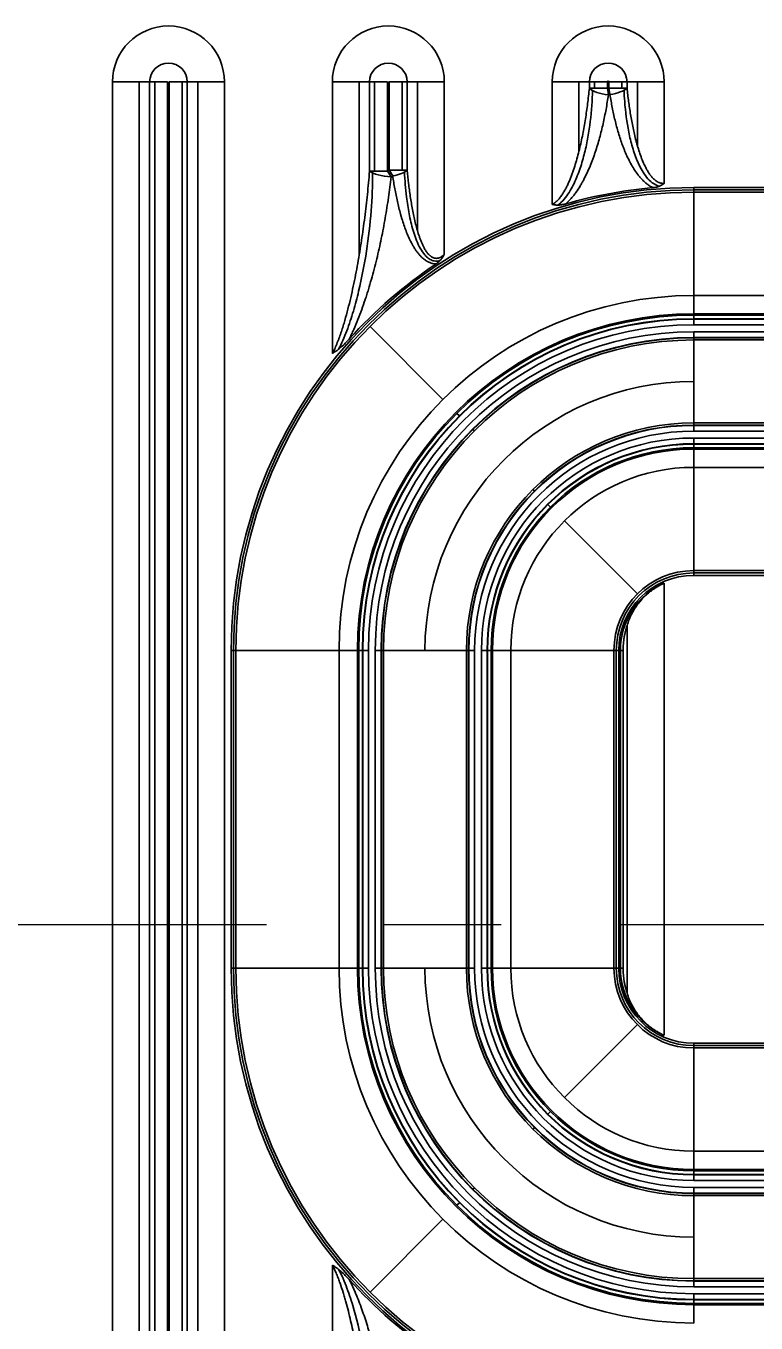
# Model space of a CAD drawing. Header units: millimetres. Extents: x 126 to 861, y 86 to 521.
# Drawn here: x 231.6 to 291.7, y 298 to 404.6 of the extents above; entities that cross this region are included whole.
import ezdxf

# ---------------------------------------------------------------- set-up
doc = ezdxf.new("R2010")
doc.units = ezdxf.units.MM
doc.linetypes.add('CENTER', pattern=[50.8, 31.75, -6.35, 6.35, -6.35])
doc.layers.add('10', color=7, linetype='Continuous', true_color=0xffffff)

msp = doc.modelspace()

# ---------------------------------------------------------------- linework, layer by layer
at = {"layer": '10', "color": 7, "linetype": 'Continuous', "lineweight": 35}
for p, q in [((238.731, 400.033), (238.731, 256.318)), ((238.731, 400.033), (241.788, 400.033)), ((240.934, 400.033), (240.934, 256.318)), ((243.27, 400.033), (241.788, 400.033)), ((241.788, 256.318), (241.788, 400.033)), ((242.202, 256.318), (242.202, 400.033)), ((243.27, 256.318), (243.27, 400.033)), ((243.404, 400.033), (243.404, 256.318)), ((243.404, 400.033), (244.886, 400.033)), ((244.472, 400.033), (244.472, 256.318)), ((247.943, 400.033), (244.886, 400.033)), ((244.886, 400.033), (244.886, 256.318)), ((245.741, 256.318), (245.741, 400.033)), ((247.943, 400.033), (247.943, 256.318)), ((256.821, 377.719), (256.821, 400.033)), ((256.821, 400.033), (259.878, 400.033)), ((259.024, 400.033), (259.024, 385.774)), ((259.878, 400.033), (259.878, 392.691)), ((261.36, 400.033), (259.878, 400.033)), ((260.292, 392.691), (260.292, 400.033)), ((261.36, 400.033), (261.36, 392.691)), ((261.494, 392.776), (261.494, 400.033)), ((261.494, 400.033), (262.976, 400.033)), ((262.562, 400.033), (262.562, 392.776)), ((266.033, 400.033), (262.976, 400.033)), ((262.976, 400.033), (262.976, 392.776)), ((263.831, 387.778), (263.831, 400.033)), ((266.033, 400.033), (266.033, 385.845)), ((274.911, 389.97), (274.911, 400.033)), ((274.911, 400.033), (277.968, 400.033)), ((277.114, 400.033), (277.114, 394.345)), ((277.968, 400.033), (277.968, 399.515)), ((279.45, 400.033), (277.968, 400.033)), ((278.382, 399.515), (278.382, 400.033)), ((279.45, 400.033), (279.45, 399.515)), ((279.584, 399.535), (279.584, 400.033)), ((279.584, 400.033), (281.066, 400.033)), ((280.652, 400.033), (280.652, 399.535)), ((281.066, 400.033), (281.066, 399.535)), ((284.123, 400.033), (281.066, 400.033)), ((281.921, 394.8), (281.921, 400.033)), ((284.123, 400.033), (284.123, 391.697)), ((277.968, 399.515), (279.45, 399.515)), ((279.45, 399.515), (279.534, 398.971)), ((279.584, 399.535), (279.666, 398.991)), ((279.584, 399.535), (281.066, 399.535)), ((259.878, 392.691), (261.36, 392.691)), ((261.36, 392.691), (261.657, 392.227)), ((261.494, 392.776), (261.789, 392.311)), ((261.494, 392.776), (262.976, 392.776)), ((315.697, 391.351), (286.552, 391.351)), ((286.552, 390.963), (286.552, 391.351)), ((286.552, 391.155), (315.697, 391.155)), ((286.552, 382.475), (286.552, 390.963)), ((286.552, 390.963), (315.697, 390.963)), ((315.697, 382.475), (286.552, 382.475)), ((286.552, 380.858), (286.552, 382.475)), ((315.789, 380.965), (286.552, 380.967)), ((286.552, 380.562), (286.552, 380.858)), ((286.552, 380.858), (315.698, 380.858)), ((265.923, 373.93), (259.921, 379.932)), ((315.697, 380.562), (286.552, 380.562)), ((286.552, 380.06), (286.552, 380.562)), ((315.697, 380.529), (286.552, 380.529)), ((286.552, 380.06), (315.697, 380.06)), ((315.697, 379.498), (286.552, 379.498)), ((286.552, 378.997), (286.552, 379.498)), ((286.552, 379.021), (315.697, 379.021)), ((286.552, 378.822), (286.552, 378.997)), ((286.552, 378.997), (315.697, 378.997)), ((315.697, 378.822), (286.552, 378.822)), ((286.552, 371.998), (286.552, 378.822)), ((267.275, 372.577), (267.066, 372.786)), ((268.382, 371.47), (268.505, 371.347)), ((286.552, 371.998), (315.697, 371.998)), ((286.552, 371.824), (286.552, 371.998)), ((315.697, 371.824), (286.552, 371.824)), ((286.552, 371.322), (286.552, 371.824)), ((315.697, 371.799), (286.552, 371.799)), ((286.552, 371.322), (315.697, 371.322)), ((315.697, 370.76), (286.552, 370.76)), ((286.552, 370.259), (286.552, 370.76)), ((286.552, 370.291), (315.697, 370.291)), ((286.552, 369.963), (286.552, 370.259)), ((286.552, 370.259), (315.697, 370.259)), ((286.552, 368.345), (286.552, 369.963)), ((315.698, 369.963), (286.552, 369.963)), ((286.552, 369.854), (315.789, 369.855)), ((286.552, 368.345), (315.697, 368.345)), ((286.552, 359.857), (286.552, 368.345)), ((273.331, 366.521), (273.454, 366.398)), ((274.561, 365.292), (274.77, 365.082)), ((275.914, 363.939), (281.916, 357.937)), ((315.697, 359.857), (286.552, 359.857)), ((286.552, 359.469), (286.552, 359.857)), ((315.697, 359.665), (286.552, 359.665)), ((286.552, 359.469), (315.697, 359.469)), ((284.123, 321.651), (284.123, 358.819)), ((281.066, 355.339), (281.066, 325.132)), ((248.502, 353.3), (248.889, 353.3)), ((248.502, 353.3), (248.502, 327.17)), ((248.697, 327.17), (248.697, 353.3)), ((248.889, 353.3), (257.377, 353.3)), ((248.889, 327.17), (248.889, 353.3)), ((257.377, 353.3), (257.377, 327.17)), ((257.377, 353.3), (258.995, 353.3)), ((258.887, 327.17), (258.887, 353.3)), ((258.995, 353.3), (259.291, 353.3)), ((258.995, 327.17), (258.995, 353.3)), ((259.291, 353.3), (259.291, 327.17)), ((259.291, 353.3), (259.792, 353.3)), ((259.323, 353.3), (259.323, 327.17)), ((259.792, 327.17), (259.792, 353.3)), ((260.354, 353.3), (260.354, 327.17)), ((260.354, 353.3), (260.856, 353.3)), ((260.831, 327.17), (260.831, 353.3)), ((260.856, 353.3), (261.03, 353.3)), ((260.856, 327.17), (260.856, 353.3)), ((261.03, 353.3), (267.855, 353.3)), ((261.03, 353.3), (261.03, 327.17)), ((267.855, 327.17), (267.855, 353.3)), ((267.855, 353.3), (268.029, 353.3)), ((268.029, 353.3), (268.029, 327.17)), ((268.029, 353.3), (268.53, 353.3)), ((268.054, 353.3), (268.054, 327.17)), ((268.53, 327.17), (268.53, 353.3)), ((269.092, 353.3), (269.594, 353.3)), ((269.092, 353.3), (269.092, 327.17)), ((269.561, 327.17), (269.561, 353.3)), ((269.594, 353.3), (269.89, 353.3)), ((269.594, 327.17), (269.594, 353.3)), ((269.89, 353.3), (271.507, 353.3)), ((269.89, 353.3), (269.89, 327.17)), ((269.997, 353.3), (269.997, 327.17)), ((271.507, 327.17), (271.507, 353.3)), ((271.507, 353.3), (279.995, 353.3)), ((279.995, 353.3), (280.383, 353.3)), ((279.995, 353.3), (279.995, 327.17)), ((280.187, 353.3), (280.187, 327.17)), ((280.383, 327.17), (280.383, 353.3)), ((280.522, 353.3), (280.743, 353.3)), ((280.522, 327.17), (280.522, 353.3)), ((280.743, 353.3), (280.743, 327.17)), ((248.889, 327.17), (248.502, 327.17)), ((257.377, 327.17), (248.889, 327.17)), ((258.995, 327.17), (257.377, 327.17)), ((259.291, 327.17), (258.995, 327.17)), ((259.792, 327.17), (259.291, 327.17)), ((260.856, 327.17), (260.354, 327.17)), ((261.03, 327.17), (260.856, 327.17)), ((267.855, 327.17), (261.03, 327.17)), ((268.029, 327.17), (267.855, 327.17)), ((268.53, 327.17), (268.029, 327.17)), ((269.594, 327.17), (269.092, 327.17)), ((269.89, 327.17), (269.594, 327.17)), ((271.507, 327.17), (269.89, 327.17)), ((279.995, 327.17), (271.507, 327.17)), ((280.383, 327.17), (279.995, 327.17)), ((280.743, 327.17), (280.522, 327.17)), ((275.914, 316.532), (281.916, 322.533)), ((286.552, 320.613), (286.552, 321.001)), ((435.292, 321.001), (286.552, 321.001)), ((286.552, 320.805), (435.292, 320.805)), ((286.552, 320.613), (435.292, 320.613)), ((286.552, 312.125), (286.552, 320.613)), ((274.561, 315.179), (274.77, 315.388)), ((273.454, 314.072), (273.331, 313.949)), ((435.292, 312.125), (286.552, 312.125)), ((286.552, 310.508), (286.552, 312.125)), ((286.552, 310.615), (435.292, 310.615)), ((286.552, 310.212), (286.552, 310.508)), ((286.552, 310.508), (435.292, 310.508)), ((435.292, 310.212), (286.552, 310.212)), ((286.552, 309.71), (286.552, 310.212)), ((435.292, 310.179), (286.552, 310.179)), ((286.552, 309.71), (435.292, 309.71)), ((268.382, 309), (268.505, 309.123)), ((286.552, 308.647), (286.552, 309.148)), ((435.292, 309.148), (286.552, 309.148)), ((286.552, 308.671), (435.292, 308.671)), ((286.552, 308.472), (286.552, 308.647)), ((286.552, 308.647), (435.292, 308.647)), ((435.292, 308.472), (286.552, 308.472)), ((286.552, 301.648), (286.552, 308.472)), ((267.275, 307.893), (267.066, 307.684)), ((265.923, 306.54), (259.921, 300.539)), ((256.821, 256.318), (256.821, 302.752)), ((286.552, 301.648), (435.292, 301.648)), ((286.552, 301.474), (286.552, 301.648)), ((435.292, 301.474), (286.552, 301.474)), ((286.552, 300.972), (286.552, 301.474)), ((435.292, 301.449), (286.552, 301.449)), ((286.552, 300.972), (435.292, 300.972)), ((435.292, 300.41), (286.552, 300.41)), ((286.552, 299.909), (286.552, 300.41)), ((286.552, 299.941), (435.292, 299.941)), ((286.552, 299.909), (435.292, 299.909)), ((286.552, 299.613), (286.552, 299.909)), ((435.292, 299.613), (286.552, 299.613)), ((286.552, 297.995), (286.552, 299.613)), ((435.292, 299.505), (286.552, 299.505))]:
    msp.add_line(p, q, dxfattribs=at)
at = {"layer": '10', "color": 1, "linetype": 'CENTER', "ltscale": 1.52}
msp.add_line((125.922, 330.775), (595.922, 330.775), dxfattribs=at)
at = {"layer": '10', "color": 7, "linetype": 'Continuous', "lineweight": 35}
for centre, radius, start, end in [((243.337, 400.033), 4.606, 0, 180), ((261.427, 400.033), 4.606, 0, 180), ((279.517, 400.033), 4.606, 0, 180), ((243.337, 400.033), 1.549, 0, 180), ((261.427, 400.033), 1.549, 0, 180), ((279.517, 400.033), 1.549, 0, 180), ((243.337, 400.033), 0.0669, 180, 360), ((261.427, 400.033), 0.0669, 180, 360), ((279.517, 400.033), 0.0669, 0, 180), ((286.552, 353.3), 46.757, 98.57051, 98.73647), ((286.552, 353.3), 46.474, 98.57051, 98.73647), ((286.552, 353.3), 46.207, 98.57051, 98.73647), ((286.552, 353.3), 46.757, 122.40625, 122.60079), ((286.552, 353.3), 46.474, 122.40625, 122.60079), ((286.552, 353.3), 46.207, 122.40625, 122.60079), ((286.552, 353.3), 38.051, 90, 180), ((286.552, 353.3), 37.855, 90, 180), ((286.552, 353.3), 37.663, 90, 180), ((286.552, 353.3), 38.19, 95.03696, 105.9854), ((286.552, 353.3), 38.19, 123.69404, 137.93216), ((286.552, 353.3), 29.175, 90, 180), ((286.552, 353.3), 27.665, 90, 180), ((286.552, 353.3), 27.558, 90, 180), ((286.552, 353.3), 27.261, 90, 180), ((286.552, 353.3), 27.229, 90, 180), ((286.552, 353.3), 26.76, 90, 180), ((286.552, 353.3), 26.198, 90, 180), ((286.552, 353.3), 25.721, 90, 180), ((286.552, 353.3), 25.696, 90, 180), ((286.552, 353.3), 25.522, 90, 180), ((286.552, 353.3), 22.11, 90, 180), ((286.552, 353.3), 18.698, 90, 180), ((286.552, 353.3), 18.524, 90, 180), ((286.552, 353.3), 18.499, 90, 180), ((286.552, 353.3), 18.022, 90, 180), ((286.552, 353.3), 17.46, 90, 180), ((286.552, 353.3), 16.991, 90, 180), ((286.552, 353.3), 16.959, 90, 180), ((286.552, 353.3), 16.662, 90, 180), ((286.552, 353.3), 16.555, 90, 180), ((286.552, 353.3), 15.045, 90, 180), ((286.552, 353.3), 6.557, 90, 180), ((286.552, 353.3), 6.365, 90, 180), ((286.552, 353.3), 6.169, 90, 180), ((286.552, 353.3), 6.03, 113.75285, 180), ((286.552, 327.17), 38.051, 180, 270), ((286.552, 327.17), 37.855, 180, 270), ((286.552, 327.17), 37.663, 180, 270), ((286.552, 327.17), 29.175, 180, 270), ((286.552, 327.17), 27.665, 180, 270), ((286.552, 327.17), 27.558, 180, 270), ((286.552, 327.17), 27.261, 180, 270), ((286.552, 327.17), 27.229, 180, 270), ((286.552, 327.17), 26.76, 180, 270), ((286.552, 327.17), 26.198, 180, 270), ((286.552, 327.17), 25.721, 180, 270), ((286.552, 327.17), 25.696, 180, 270), ((286.552, 327.17), 25.522, 180, 270), ((286.552, 327.17), 22.11, 180, 270), ((286.552, 327.17), 18.698, 180, 270), ((286.552, 327.17), 18.524, 180, 270), ((286.552, 327.17), 18.499, 180, 270), ((286.552, 327.17), 18.022, 180, 270), ((286.552, 327.17), 17.46, 180, 270), ((286.552, 327.17), 16.991, 180, 270), ((286.552, 327.17), 16.959, 180, 270), ((286.552, 327.17), 16.662, 180, 270), ((286.552, 327.17), 16.555, 180, 270), ((286.552, 327.17), 15.045, 180, 270), ((286.552, 327.17), 6.557, 180, 270), ((286.552, 327.17), 6.365, 180, 270), ((286.552, 327.17), 6.169, 180, 270), ((286.552, 327.17), 6.03, 180, 246.24715), ((286.552, 327.17), 38.19, 222.06784, 236.30596)]:
    msp.add_arc(centre, radius, start, end, dxfattribs=at)
for centre, major_axis, ratio, start_param, end_param in [((279.45, 399.515), (-1.591, 0.235), 0.3284887, 0.4230425, 1.6718165), ((279.584, 399.535), (1.589, 0.246), 0.3420176, 4.7109765, 5.8578349), ((261.36, 392.691), (-1.597, 0.19), 0.2707619, 0.4145752, 1.7896103), ((261.494, 392.776), (1.592, 0.224), 0.3146498, 4.8541011, 5.8623709)]:
    msp.add_ellipse(centre, major_axis=major_axis, ratio=ratio, start_param=start_param, end_param=end_param, dxfattribs=at)
for points, knots in [([(274.911, 389.97), (274.961, 389.994), (275.009, 390.021), (275.101, 390.08), (275.145, 390.113), (275.208, 390.164), (275.229, 390.182), (275.27, 390.218), (275.29, 390.237), (275.35, 390.294), (275.387, 390.333), (275.497, 390.453), (275.564, 390.537), (275.692, 390.711), (275.752, 390.8), (275.838, 390.938), (275.866, 390.984), (275.92, 391.077), (275.947, 391.124), (276.025, 391.266), (276.074, 391.361), (276.169, 391.554), (276.214, 391.652), (276.302, 391.848), (276.344, 391.946), (276.425, 392.145), (276.464, 392.245), (276.54, 392.445), (276.577, 392.546), (276.683, 392.848), (276.749, 393.051), (276.875, 393.459), (276.934, 393.664), (277.046, 394.075), (277.099, 394.281), (277.2, 394.695), (277.248, 394.903), (277.338, 395.319), (277.382, 395.527), (277.505, 396.153), (277.578, 396.571), (277.711, 397.409), (277.771, 397.829), (277.878, 398.671), (277.926, 399.093), (277.968, 399.515)], [0, 0, 0, 0, 0.015625, 0.015625, 0.03125, 0.03125, 0.0390625, 0.0390625, 0.046875, 0.046875, 0.0625, 0.0625, 0.09375, 0.09375, 0.125, 0.125, 0.140625, 0.140625, 0.15625, 0.15625, 0.1875, 0.1875, 0.21875, 0.21875, 0.25, 0.25, 0.28125, 0.28125, 0.3125, 0.3125, 0.375, 0.375, 0.4375, 0.4375, 0.5, 0.5, 0.5625, 0.5625, 0.625, 0.625, 0.75, 0.75, 0.875, 0.875, 1, 1, 1, 1]), ([(278.222, 399.337), (278.22, 399.247), (278.218, 399.157), (278.189, 398.198), (278.12, 397.333), (277.945, 396.04), (277.876, 395.61), (277.75, 394.967), (277.705, 394.752), (277.607, 394.324), (277.554, 394.112), (277.381, 393.466), (277.249, 393.041), (276.941, 392.205), (276.765, 391.794), (276.447, 391.196), (276.332, 390.999), (276.075, 390.618), (275.935, 390.436), (275.654, 390.137), (275.523, 390.016), (275.377, 389.913)], [0, 0, 0, 0, 0.0272953, 0.0272953, 0.2908134, 0.2908134, 0.4225724, 0.4225724, 0.488452, 0.488452, 0.5543315, 0.5543315, 0.6860905, 0.6860905, 0.8178496, 0.8178496, 0.8837291, 0.8837291, 0.9496086, 0.9496086, 1, 1, 1, 1]), ([(279.534, 398.971), (279.476, 398.573), (279.412, 398.176), (279.267, 397.386), (279.187, 396.992), (279.01, 396.207), (278.913, 395.816), (278.699, 395.037), (278.582, 394.65), (278.42, 394.168), (278.387, 394.072), (278.319, 393.88), (278.284, 393.784), (278.178, 393.499), (278.104, 393.309), (277.948, 392.933), (277.867, 392.747), (277.695, 392.376), (277.605, 392.193), (277.461, 391.92), (277.412, 391.83), (277.337, 391.695), (277.311, 391.65), (277.259, 391.561), (277.232, 391.517), (277.099, 391.295), (276.986, 391.122), (276.805, 390.868), (276.743, 390.785), (276.615, 390.621), (276.549, 390.54), (276.445, 390.422), (276.41, 390.383), (276.339, 390.306), (276.302, 390.268), (276.191, 390.155), (276.115, 390.083), (276.035, 390.013)], [0, 0, 0, 0, 0.125, 0.125, 0.25, 0.25, 0.375, 0.375, 0.5, 0.5, 0.53125, 0.53125, 0.5625, 0.5625, 0.625, 0.625, 0.6875, 0.6875, 0.75, 0.75, 0.78125, 0.78125, 0.796875, 0.796875, 0.8125, 0.8125, 0.875, 0.875, 0.90625, 0.90625, 0.9375, 0.9375, 0.953125, 0.953125, 0.96875, 0.96875, 1, 1, 1, 1]), ([(283.199, 391.343), (283.113, 391.384), (283.031, 391.429), (282.872, 391.528), (282.796, 391.581), (282.685, 391.666), (282.649, 391.695), (282.577, 391.755), (282.542, 391.786), (282.439, 391.879), (282.373, 391.944), (282.245, 392.077), (282.184, 392.145), (282.065, 392.285), (282.007, 392.357), (281.84, 392.576), (281.736, 392.726), (281.542, 393.032), (281.45, 393.188), (281.278, 393.505), (281.196, 393.665), (281.042, 393.991), (280.969, 394.156), (280.864, 394.405), (280.83, 394.489), (280.764, 394.657), (280.731, 394.741), (280.637, 394.994), (280.578, 395.164), (280.464, 395.504), (280.41, 395.675), (280.256, 396.19), (280.164, 396.536), (279.996, 397.231), (279.92, 397.58), (279.782, 398.283), (279.721, 398.637), (279.666, 398.991)], [0, 0, 0, 0, 0.03125, 0.03125, 0.0625, 0.0625, 0.078125, 0.078125, 0.09375, 0.09375, 0.125, 0.125, 0.15625, 0.15625, 0.1875, 0.1875, 0.25, 0.25, 0.3125, 0.3125, 0.375, 0.375, 0.4375, 0.4375, 0.46875, 0.46875, 0.5, 0.5, 0.5625, 0.5625, 0.625, 0.625, 0.75, 0.75, 0.875, 0.875, 1, 1, 1, 1]), ([(283.703, 391.457), (283.665, 391.468), (283.628, 391.48), (283.376, 391.574), (283.187, 391.701), (282.854, 391.994), (282.711, 392.159), (282.318, 392.689), (282.119, 393.07), (281.776, 393.854), (281.635, 394.261), (281.393, 395.083), (281.294, 395.497), (281.043, 396.743), (280.937, 397.581), (280.851, 398.734), (280.834, 399.044), (280.823, 399.355)], [0, 0, 0, 0, 0.0126673, 0.0126673, 0.0859736, 0.0859736, 0.1592798, 0.1592798, 0.3058924, 0.3058924, 0.452505, 0.452505, 0.5991176, 0.5991176, 0.8923428, 0.8923428, 1, 1, 1, 1]), ([(281.066, 399.535), (281.105, 399.169), (281.147, 398.804), (281.244, 398.076), (281.298, 397.713), (281.419, 396.989), (281.485, 396.628), (281.597, 396.089), (281.637, 395.909), (281.72, 395.552), (281.765, 395.373), (281.835, 395.106), (281.859, 395.017), (281.909, 394.84), (281.934, 394.751), (282.014, 394.487), (282.069, 394.312), (282.189, 393.964), (282.253, 393.792), (282.391, 393.451), (282.465, 393.283), (282.587, 393.034), (282.629, 392.951), (282.719, 392.789), (282.765, 392.709), (282.863, 392.552), (282.915, 392.475), (282.984, 392.381), (282.998, 392.362), (283.026, 392.325), (283.04, 392.307), (283.084, 392.252), (283.114, 392.217), (283.207, 392.113), (283.272, 392.048), (283.378, 391.958), (283.415, 391.929), (283.491, 391.875), (283.53, 391.849), (283.593, 391.814), (283.614, 391.803), (283.656, 391.782), (283.678, 391.772), (283.744, 391.745), (283.789, 391.73), (283.859, 391.713), (283.883, 391.708), (283.931, 391.7), (283.955, 391.698), (284.027, 391.692), (284.075, 391.692), (284.123, 391.697)], [0, 0, 0, 0, 0.125, 0.125, 0.25, 0.25, 0.375, 0.375, 0.4375, 0.4375, 0.5, 0.5, 0.53125, 0.53125, 0.5625, 0.5625, 0.625, 0.625, 0.6875, 0.6875, 0.75, 0.75, 0.78125, 0.78125, 0.8125, 0.8125, 0.84375, 0.84375, 0.8515625, 0.8515625, 0.859375, 0.859375, 0.875, 0.875, 0.90625, 0.90625, 0.921875, 0.921875, 0.9375, 0.9375, 0.9453125, 0.9453125, 0.953125, 0.953125, 0.96875, 0.96875, 0.9765625, 0.9765625, 0.984375, 0.984375, 1, 1, 1, 1]), ([(256.821, 377.719), (256.86, 377.79), (256.898, 377.862), (256.971, 378.007), (257.005, 378.08), (257.107, 378.301), (257.17, 378.45), (257.261, 378.675), (257.291, 378.751), (257.348, 378.902), (257.376, 378.978), (257.459, 379.206), (257.512, 379.358), (257.613, 379.664), (257.662, 379.817), (257.757, 380.125), (257.803, 380.279), (257.937, 380.742), (258.021, 381.052), (258.181, 381.673), (258.258, 381.985), (258.404, 382.61), (258.473, 382.923), (258.607, 383.55), (258.671, 383.864), (258.794, 384.493), (258.853, 384.807), (259.023, 385.75), (259.127, 386.379), (259.318, 387.639), (259.406, 388.269), (259.566, 389.531), (259.639, 390.162), (259.769, 391.425), (259.827, 392.058), (259.878, 392.691)], [0, 0, 0, 0, 0.015625, 0.015625, 0.03125, 0.03125, 0.0625, 0.0625, 0.078125, 0.078125, 0.09375, 0.09375, 0.125, 0.125, 0.15625, 0.15625, 0.1875, 0.1875, 0.25, 0.25, 0.3125, 0.3125, 0.375, 0.375, 0.4375, 0.4375, 0.5, 0.5, 0.625, 0.625, 0.75, 0.75, 0.875, 0.875, 1, 1, 1, 1]), ([(260.138, 392.543), (260.138, 391.511), (260.094, 390.476), (259.928, 388.34), (259.801, 387.237), (259.46, 385.026), (259.248, 383.925), (258.854, 382.284), (258.71, 381.738), (258.389, 380.651), (258.211, 380.108), (257.909, 379.309), (257.802, 379.045), (257.579, 378.542), (257.464, 378.303), (257.337, 378.068)], [0, 0, 0, 0, 0.2135086, 0.2135086, 0.439381, 0.439381, 0.6652534, 0.6652534, 0.7781896, 0.7781896, 0.8911258, 0.8911258, 0.9475939, 0.9475939, 1, 1, 1, 1]), ([(265.68, 385.344), (265.645, 385.333), (265.61, 385.324), (265.452, 385.293), (265.325, 385.292), (265.085, 385.337), (264.971, 385.382), (264.763, 385.5), (264.667, 385.575), (264.495, 385.736), (264.417, 385.825), (264.199, 386.105), (264.078, 386.308), (263.866, 386.724), (263.773, 386.939), (263.607, 387.378), (263.532, 387.603), (263.332, 388.28), (263.226, 388.737), (263.05, 389.656), (262.98, 390.119), (262.84, 391.259), (262.785, 391.939), (262.753, 392.622)], [0, 0, 0, 0, 0.0121212, 0.0121212, 0.0536273, 0.0536273, 0.0951333, 0.0951333, 0.1366393, 0.1366393, 0.1781454, 0.1781454, 0.2611574, 0.2611574, 0.3441695, 0.3441695, 0.4271815, 0.4271815, 0.5932056, 0.5932056, 0.7592297, 0.7592297, 1, 1, 1, 1]), ([(262.976, 392.776), (263.011, 392.414), (263.049, 392.054), (263.135, 391.334), (263.183, 390.974), (263.29, 390.258), (263.349, 389.901), (263.449, 389.367), (263.484, 389.189), (263.56, 388.836), (263.599, 388.659), (263.684, 388.308), (263.73, 388.134), (263.827, 387.787), (263.879, 387.614), (263.964, 387.358), (263.993, 387.272), (264.055, 387.103), (264.087, 387.018), (264.154, 386.851), (264.19, 386.769), (264.264, 386.605), (264.304, 386.524), (264.387, 386.365), (264.431, 386.286), (264.526, 386.134), (264.577, 386.061), (264.658, 385.955), (264.687, 385.921), (264.746, 385.855), (264.777, 385.822), (264.826, 385.776), (264.843, 385.761), (264.877, 385.732), (264.895, 385.717), (264.949, 385.677), (264.986, 385.652), (265.064, 385.608), (265.105, 385.589), (265.158, 385.569), (265.169, 385.566), (265.191, 385.559), (265.202, 385.556), (265.236, 385.547), (265.28, 385.538), (265.337, 385.533), (265.372, 385.532), (265.395, 385.532), (265.407, 385.533), (265.442, 385.535), (265.477, 385.539), (265.511, 385.546), (265.534, 385.551), (265.546, 385.554), (265.602, 385.569), (265.646, 385.585), (265.73, 385.624), (265.771, 385.646), (265.831, 385.684), (265.85, 385.697), (265.889, 385.724), (265.908, 385.738), (265.963, 385.782), (265.999, 385.813), (266.033, 385.845)], [0, 0, 0, 0, 0.125, 0.125, 0.25, 0.25, 0.375, 0.375, 0.4375, 0.4375, 0.5, 0.5, 0.5625, 0.5625, 0.625, 0.625, 0.65625, 0.65625, 0.6875, 0.6875, 0.71875, 0.71875, 0.75, 0.75, 0.78125, 0.78125, 0.8125, 0.8125, 0.828125, 0.828125, 0.84375, 0.84375, 0.8515625, 0.8515625, 0.859375, 0.859375, 0.875, 0.875, 0.890625, 0.890625, 0.8945312, 0.8945312, 0.8984375, 0.8984375, 0.90625, 0.9140625, 0.9179687, 0.9179687, 0.921875, 0.921875, 0.9296875, 0.9335937, 0.9335937, 0.9375, 0.9375, 0.953125, 0.953125, 0.96875, 0.96875, 0.9765625, 0.9765625, 0.984375, 0.984375, 1, 1, 1, 1]), ([(261.657, 392.227), (261.593, 391.662), (261.52, 391.097), (261.358, 389.97), (261.269, 389.407), (261.072, 388.283), (260.965, 387.722), (260.733, 386.6), (260.608, 386.041), (260.336, 384.922), (260.191, 384.364), (259.954, 383.528), (259.872, 383.249), (259.745, 382.832), (259.701, 382.693), (259.613, 382.416), (259.568, 382.277), (259.43, 381.862), (259.335, 381.587), (259.136, 381.039), (259.032, 380.766), (258.816, 380.223), (258.702, 379.953), (258.523, 379.551), (258.461, 379.418), (258.334, 379.152), (258.269, 379.019), (258.202, 378.888)], [0, 0, 0, 0, 0.125, 0.125, 0.25, 0.25, 0.375, 0.375, 0.5, 0.5, 0.625, 0.625, 0.6875, 0.6875, 0.71875, 0.71875, 0.75, 0.75, 0.8125, 0.8125, 0.875, 0.875, 0.9375, 0.9375, 0.96875, 0.96875, 1, 1, 1, 1]), ([(265.366, 385.075), (265.272, 385.075), (265.18, 385.085), (265.044, 385.112), (265, 385.124), (264.913, 385.15), (264.828, 385.18), (264.745, 385.217), (264.685, 385.247), (264.665, 385.258), (264.625, 385.28), (264.606, 385.291), (264.509, 385.348), (264.435, 385.399), (264.296, 385.509), (264.23, 385.567), (264.102, 385.689), (264.041, 385.754), (263.954, 385.854), (263.925, 385.888), (263.869, 385.957), (263.841, 385.992), (263.761, 386.097), (263.709, 386.169), (263.61, 386.316), (263.563, 386.391), (263.471, 386.543), (263.426, 386.62), (263.298, 386.853), (263.219, 387.012), (263.07, 387.332), (263, 387.495), (262.869, 387.823), (262.807, 387.989), (262.689, 388.323), (262.633, 388.492), (262.554, 388.747), (262.528, 388.832), (262.478, 389.003), (262.454, 389.088), (262.335, 389.516), (262.249, 389.862), (262.094, 390.556), (262.024, 390.905), (261.897, 391.606), (261.84, 391.958), (261.789, 392.311)], [0, 0, 0, 0, 0.03125, 0.03125, 0.046875, 0.046875, 0.0625, 0.078125, 0.078125, 0.0859375, 0.0859375, 0.09375, 0.09375, 0.125, 0.125, 0.15625, 0.15625, 0.1875, 0.1875, 0.203125, 0.203125, 0.21875, 0.21875, 0.25, 0.25, 0.28125, 0.28125, 0.3125, 0.3125, 0.375, 0.375, 0.4375, 0.4375, 0.5, 0.5, 0.5625, 0.5625, 0.59375, 0.59375, 0.625, 0.625, 0.75, 0.75, 0.875, 0.875, 1, 1, 1, 1]), ([(284.123, 391.697), (284.119, 391.694), (284.115, 391.691), (284.107, 391.684), (284.094, 391.674), (284.065, 391.652), (284.005, 391.61), (283.915, 391.555), (283.84, 391.517), (283.764, 391.482), (283.725, 391.465), (283.608, 391.422), (283.528, 391.398), (283.366, 391.363), (283.283, 391.35), (283.199, 391.343)], [0, 0, 0, 0, 0.015625, 0.015625, 0.03125, 0.0625, 0.125, 0.25, 0.375, 0.375, 0.5, 0.5, 0.75, 0.75, 1, 1, 1, 1]), ([(276.035, 390.013), (275.943, 389.987), (275.851, 389.965), (275.665, 389.932), (275.572, 389.921), (275.431, 389.913), (275.383, 389.912), (275.312, 389.913), (275.288, 389.914), (275.241, 389.916), (275.217, 389.918), (275.145, 389.924), (275.098, 389.931), (275.027, 389.943), (274.992, 389.95), (274.951, 389.96), (274.934, 389.964), (274.922, 389.967), (274.917, 389.969), (274.911, 389.97)], [0, 0, 0, 0, 0.25, 0.25, 0.5, 0.5, 0.625, 0.625, 0.6875, 0.6875, 0.75, 0.75, 0.875, 0.875, 0.9375, 0.96875, 0.984375, 0.984375, 1, 1, 1, 1]), ([(266.033, 385.845), (266.023, 385.827), (266.012, 385.808), (265.991, 385.771), (265.958, 385.715), (265.901, 385.624), (265.851, 385.554), (265.813, 385.502), (265.8, 385.485), (265.773, 385.451), (265.759, 385.434), (265.69, 385.352), (265.631, 385.29), (265.505, 385.176), (265.438, 385.123), (265.366, 385.075)], [0, 0, 0, 0, 0.0625, 0.0625, 0.125, 0.25, 0.375, 0.375, 0.4375, 0.4375, 0.5, 0.5, 0.75, 0.75, 1, 1, 1, 1]), ([(258.202, 378.888), (258.1, 378.775), (257.995, 378.665), (257.781, 378.452), (257.671, 378.349), (257.443, 378.151), (257.326, 378.056), (257.143, 377.922), (257.08, 377.879), (256.985, 377.817), (256.936, 377.786), (256.879, 377.752), (256.852, 377.736), (256.842, 377.73), (256.837, 377.728), (256.835, 377.727), (256.829, 377.723), (256.825, 377.721), (256.821, 377.719)], [0, 0, 0, 0, 0.25, 0.25, 0.5, 0.5, 0.75, 0.75, 0.875, 0.875, 0.9375, 0.96875, 0.984375, 0.9882812, 0.9882812, 0.9921875, 0.9921875, 1, 1, 1, 1]), ([(281.066, 355.339), (281.119, 355.512), (281.18, 355.683), (281.319, 356.02), (281.397, 356.187), (281.57, 356.514), (281.666, 356.675), (281.825, 356.914), (281.881, 356.992), (281.968, 357.11), (281.998, 357.149), (282.059, 357.226), (282.09, 357.265), (282.249, 357.457), (282.386, 357.605), (282.606, 357.818), (282.682, 357.888), (282.84, 358.024), (282.921, 358.091), (283.027, 358.172), (283.048, 358.189), (283.091, 358.221), (283.156, 358.268), (283.222, 358.314), (283.355, 358.405), (283.446, 358.463), (283.632, 358.573), (283.727, 358.626), (283.922, 358.727), (284.021, 358.774), (284.123, 358.819)], [0, 0, 0, 0, 0.125, 0.125, 0.25, 0.25, 0.375, 0.375, 0.4375, 0.4375, 0.46875, 0.46875, 0.5, 0.5, 0.625, 0.625, 0.6875, 0.6875, 0.75, 0.75, 0.765625, 0.765625, 0.78125, 0.8125, 0.8125, 0.875, 0.875, 0.9375, 0.9375, 1, 1, 1, 1]), ([(280.743, 353.3), (280.743, 353.391), (280.747, 353.571), (280.758, 353.749), (280.773, 353.927), (280.783, 354.015), (280.805, 354.19), (280.818, 354.277), (280.847, 354.45), (280.863, 354.536), (280.885, 354.643), (280.889, 354.664), (280.899, 354.707), (280.903, 354.728), (280.918, 354.791), (280.928, 354.833), (280.958, 354.956), (280.979, 355.036), (281.022, 355.192), (281.044, 355.267), (281.066, 355.339)], [0, 0, 0, 0, 0.125, 0.25, 0.25, 0.375, 0.375, 0.5, 0.5, 0.625, 0.625, 0.65625, 0.65625, 0.6875, 0.6875, 0.75, 0.75, 0.875, 0.875, 1, 1, 1, 1]), ([(281.066, 325.132), (281.044, 325.204), (281.022, 325.279), (280.979, 325.433), (280.958, 325.513), (280.918, 325.677), (280.899, 325.761), (280.872, 325.889), (280.864, 325.932), (280.847, 326.018), (280.84, 326.062), (280.818, 326.192), (280.805, 326.279), (280.783, 326.455), (280.773, 326.543), (280.758, 326.721), (280.747, 326.899), (280.743, 327.08), (280.743, 327.17)], [0, 0, 0, 0, 0.125, 0.125, 0.25, 0.25, 0.375, 0.375, 0.4375, 0.4375, 0.5, 0.5, 0.625, 0.625, 0.75, 0.75, 0.875, 1, 1, 1, 1]), ([(284.123, 321.651), (284.021, 321.696), (283.922, 321.743), (283.727, 321.844), (283.632, 321.897), (283.446, 322.008), (283.355, 322.066), (283.222, 322.156), (283.156, 322.202), (283.091, 322.25), (283.048, 322.282), (283.027, 322.298), (282.921, 322.379), (282.84, 322.446), (282.682, 322.582), (282.607, 322.652), (282.387, 322.864), (282.251, 323.011), (282.093, 323.202), (282.061, 323.241), (282, 323.318), (281.97, 323.357), (281.883, 323.475), (281.827, 323.554), (281.667, 323.793), (281.571, 323.955), (281.397, 324.283), (281.319, 324.45), (281.18, 324.787), (281.119, 324.958), (281.066, 325.132)], [0, 0, 0, 0, 0.0625, 0.0625, 0.125, 0.125, 0.1875, 0.1875, 0.21875, 0.234375, 0.234375, 0.25, 0.25, 0.3125, 0.3125, 0.375, 0.375, 0.5, 0.5, 0.53125, 0.53125, 0.5625, 0.5625, 0.625, 0.625, 0.75, 0.75, 0.875, 0.875, 1, 1, 1, 1]), ([(256.821, 302.752), (256.825, 302.749), (256.829, 302.747), (256.835, 302.743), (256.837, 302.742), (256.842, 302.74), (256.852, 302.734), (256.879, 302.718), (256.936, 302.684), (256.985, 302.654), (257.08, 302.591), (257.143, 302.548), (257.326, 302.414), (257.443, 302.32), (257.671, 302.122), (257.781, 302.019), (257.995, 301.805), (258.1, 301.695), (258.202, 301.582)], [0, 0, 0, 0, 0.0078125, 0.0078125, 0.0117188, 0.0117188, 0.015625, 0.03125, 0.0625, 0.125, 0.125, 0.25, 0.25, 0.5, 0.5, 0.75, 0.75, 1, 1, 1, 1]), ([(259.634, 290.332), (259.575, 290.858), (259.511, 291.384), (259.373, 292.434), (259.299, 292.958), (259.14, 294.006), (259.054, 294.53), (258.871, 295.576), (258.773, 296.099), (258.615, 296.882), (258.56, 297.143), (258.447, 297.664), (258.389, 297.925), (258.267, 298.444), (258.204, 298.704), (258.073, 299.221), (258.004, 299.48), (257.897, 299.866), (257.86, 299.995), (257.785, 300.252), (257.747, 300.38), (257.628, 300.764), (257.545, 301.019), (257.411, 301.398), (257.365, 301.524), (257.27, 301.774), (257.22, 301.899), (257.142, 302.085), (257.116, 302.147), (257.061, 302.27), (257.033, 302.331), (256.947, 302.513), (256.886, 302.634), (256.821, 302.752)], [0, 0, 0, 0, 0.125, 0.125, 0.25, 0.25, 0.375, 0.375, 0.5, 0.5, 0.5625, 0.5625, 0.625, 0.625, 0.6875, 0.6875, 0.75, 0.75, 0.78125, 0.78125, 0.8125, 0.8125, 0.875, 0.875, 0.90625, 0.90625, 0.9375, 0.9375, 0.953125, 0.953125, 0.96875, 0.96875, 1, 1, 1, 1]), ([(257.337, 302.402), (257.437, 302.218), (257.529, 302.031), (257.736, 301.581), (257.846, 301.318), (258.157, 300.518), (258.337, 299.981), (258.826, 298.364), (259.086, 297.279), (259.521, 295.099), (259.694, 294.004), (259.924, 292.109), (259.999, 291.312), (260.051, 290.516)], [0, 0, 0, 0, 0.0500465, 0.0500465, 0.1184194, 0.1184194, 0.2551651, 0.2551651, 0.5286566, 0.5286566, 0.8021481, 0.8021481, 1, 1, 1, 1]), ([(258.202, 301.582), (258.311, 301.369), (258.415, 301.154), (258.564, 300.829), (258.612, 300.72), (258.707, 300.501), (258.754, 300.391), (258.891, 300.062), (258.978, 299.841), (259.148, 299.399), (259.229, 299.176), (259.467, 298.507), (259.614, 298.058), (259.824, 297.382), (259.891, 297.156), (260.022, 296.704), (260.086, 296.478), (260.271, 295.799), (260.386, 295.345), (260.605, 294.436), (260.707, 293.981), (260.9, 293.07), (260.99, 292.614), (261.159, 291.7), (261.238, 291.242), (261.311, 290.784)], [0, 0, 0, 0, 0.0625, 0.0625, 0.09375, 0.09375, 0.125, 0.125, 0.1875, 0.1875, 0.25, 0.25, 0.375, 0.375, 0.4375, 0.4375, 0.5, 0.5, 0.625, 0.625, 0.75, 0.75, 0.875, 0.875, 1, 1, 1, 1])]:
    msp.add_open_spline(points, degree=3, knots=knots, dxfattribs=at)

doc.saveas('drawing.dxf')
